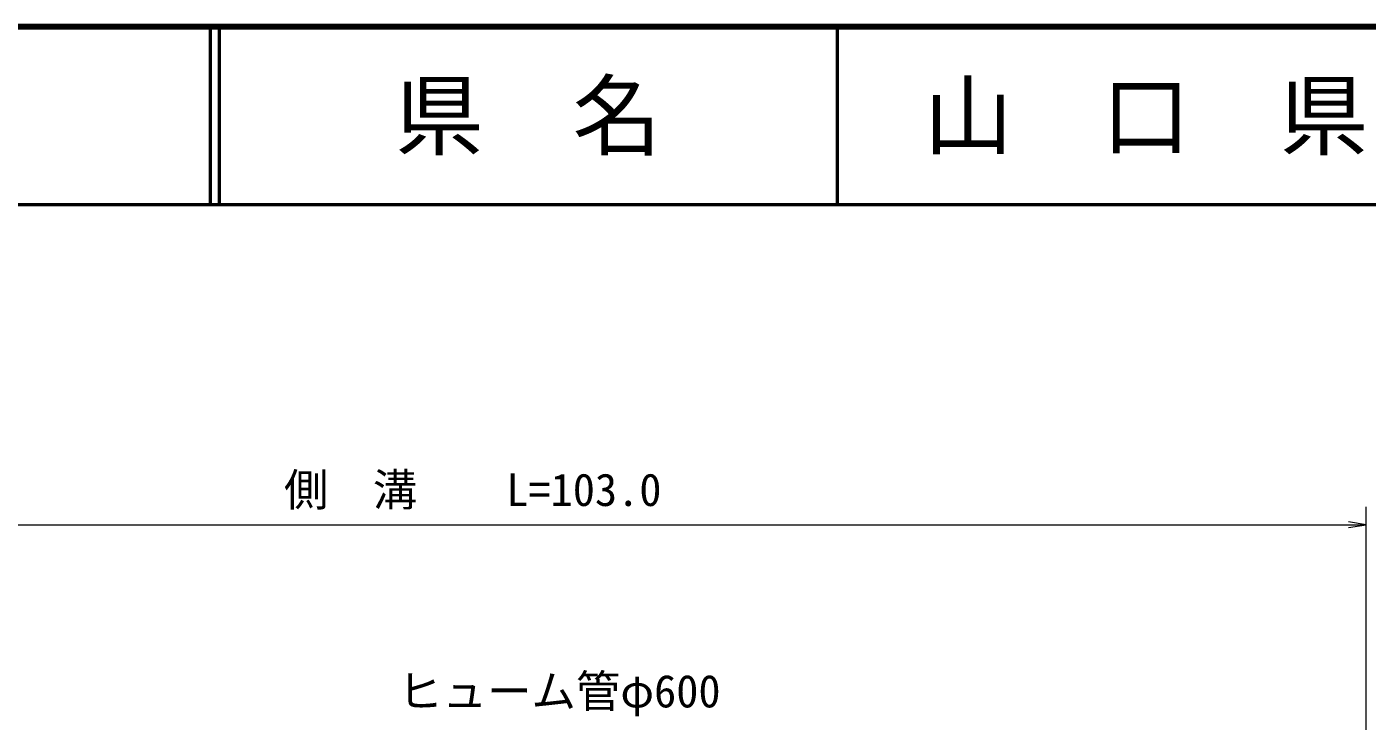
# Model space of a CAD drawing. Units: millimetres at full size, sheet at 1:1000; details may follow other scales. Extents: x 40000 to 680000, y 20000 to 380000.
# Drawn here: x 287434 to 362812, y 340948 to 380000 of the extents above; entities that cross this region are included whole.
import ezdxf
from ezdxf.enums import TextEntityAlignment as Align

# ---------------------------------------------------------------- set-up
doc = ezdxf.new("R2010")
doc.units = ezdxf.units.MM
doc.header["$LTSCALE"] = 1000
for name, color, linetype, lineweight in [('M-STR-HTXT', 7, 'Continuous', 13), ('M-TTL', 2, 'Continuous', 140), ('M-TTL-LINE', 7, 'Continuous', 50)]:
    doc.layers.add(name, color=color, linetype=linetype, lineweight=lineweight)
doc.layers.add('M-TTL-TXT', color=7, linetype='Continuous')
doc.styles.add('ＭＳ ゴシック', font='')
doc.styles.get('ＭＳ ゴシック').set_extended_font_data('MS Gothic')

# ---------------------------------------------------------------- blocks, each defined once
blk = doc.blocks.new('open_arrow')
at = {"color": 0, "linetype": 'Continuous', "lineweight": -2}
blk.add_lwpolyline([(7.5, 1.25), (0, 0), (7.5, -1.25)], dxfattribs=at)

msp = doc.modelspace()

# ---------------------------------------------------------------- linework, layer by layer
at = {"layer": 'M-STR-HTXT'}
for p, q in [((362758, 301000), (362758, 353000)), ((262263, 352000), (362758, 352000))]:
    msp.add_line(p, q, dxfattribs=at)
at = {"layer": 'M-TTL'}
msp.add_line((680000, 380000), (40000, 380000), dxfattribs=at)
at = {"layer": 'M-TTL-LINE'}
for p, q in [((297750, 380000), (297750, 370000)), ((298250, 380000), (298250, 370000)), ((333000, 380000), (333000, 370000)), ((40000, 370000), (680000, 370000))]:
    msp.add_line(p, q, dxfattribs=at)

# ---------------------------------------------------------------- block references
at = {"layer": 'M-STR-HTXT', "xscale": 133, "yscale": 133, "rotation": 180}
msp.add_blockref('open_arrow', (362758, 352000), dxfattribs=at)

# ---------------------------------------------------------------- texts
at = {"layer": 'M-STR-HTXT', "style": 'ＭＳ ゴシック'}
msp.add_text('側\u3000溝\u3000\u3000L=103.0', height=1833, dxfattribs=at).set_placement((312511, 352500), align=Align.BOTTOM_CENTER)
msp.add_text('ヒューム管φ600', height=1833, dxfattribs=at).set_placement((308312, 341172), align=Align.BOTTOM_LEFT)
at = {"layer": 'M-TTL-TXT', "style": 'ＭＳ ゴシック'}
for s, p in [('県\u3000名', (315625, 375000)), ('山\u3000口\u3000県', (350375, 375000))]:
    msp.add_text(s, height=3666, dxfattribs=at).set_placement(p, align=Align.MIDDLE_CENTER)

doc.saveas('drawing.dxf')
